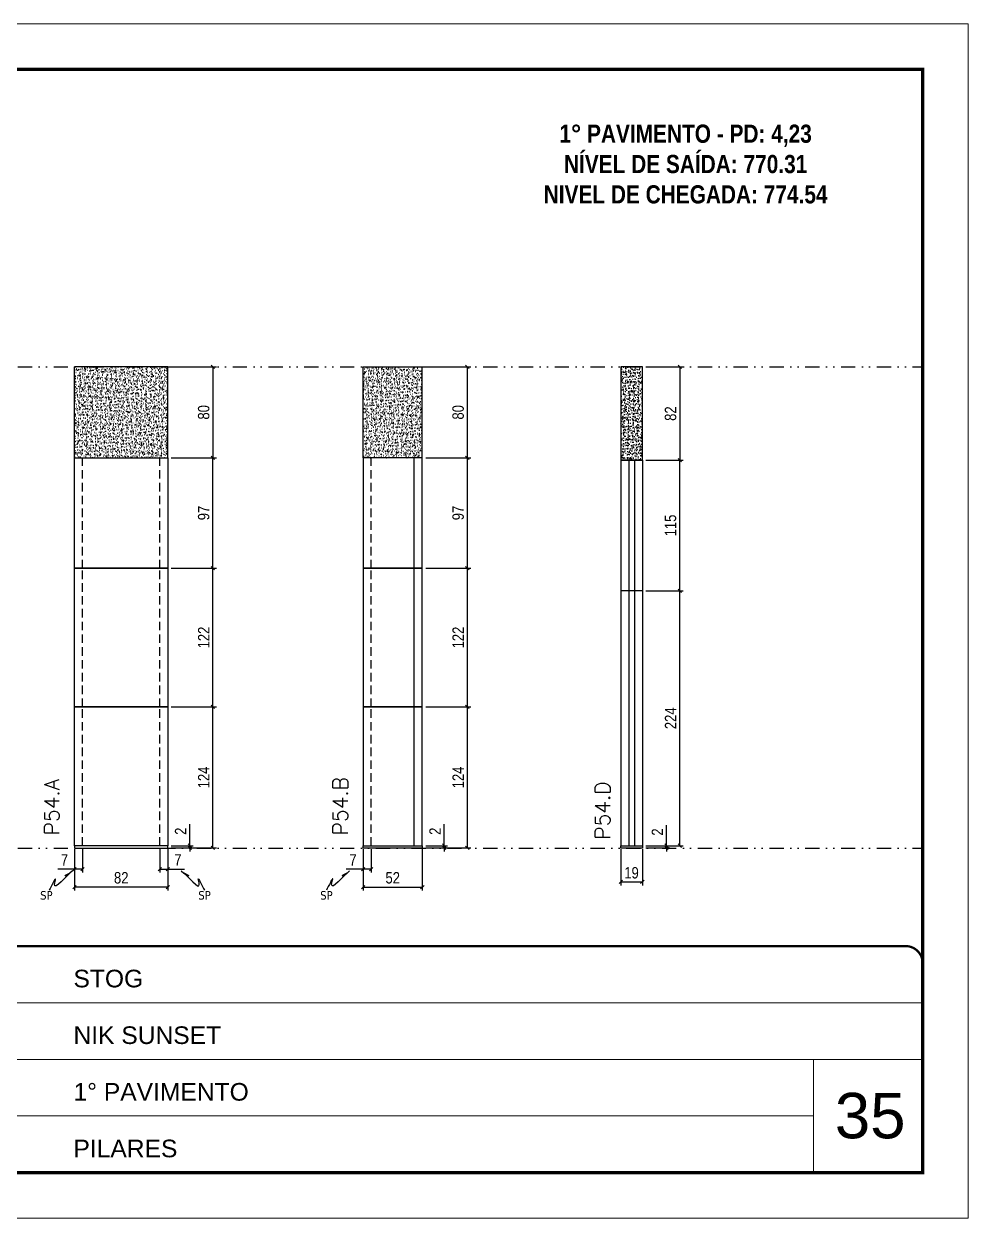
# Model space of a CAD drawing. Header units: millimetres. Extents: x 787 to 8287, y -592 to 17063.
# Drawn here: x 5251 to 6080, y 1706 to 2756 of the extents above; entities that cross this region are included whole.
import ezdxf

# ---------------------------------------------------------------- set-up
doc = ezdxf.new("R2010")
doc.units = ezdxf.units.MM
for name, pattern in [('CONTINUO', [0]), ('DASHED', [0.75, 0.5, -0.25]), ('DIVIDE2', [0.625, 0.25, -0.125, 0, -0.125, 0, -0.125]), ('HIDDEN', [0.375, 0.25, -0.125])]:
    doc.linetypes.add(name, pattern=pattern)
for name, color, linetype, lineweight in [('CARIMBO', 255, 'Continuous', 9), ('Folhas', 255, 'Continuous', 9), ('SARRAFO DE PRESSAO', 251, 'DASHED', 9), ('Texto Seção', 7, 'Continuous', 15)]:
    doc.layers.add(name, color=color, linetype=linetype, lineweight=lineweight)
for name, color, linetype in [('COTA', 241, 'Continuous'), ('NOMENCLATURA', 7, 'Continuous'), ('Nível', 160, 'Continuous'), ('Painéis', 200, 'Continuous'), ('SARR_2.2x7', 40, 'Continuous'), ('Sarrafo de Pressão', 42, 'HIDDEN'), ('texto', 7, 'Continuous')]:
    doc.layers.add(name, color=color, linetype=linetype)
doc.styles.add('ARIAL', font='arial.ttf')
doc.styles.add('COTA TECNICA', font='techl___.ttf', dxfattribs={"height": 10})
doc.styles.add('COTA TECNICA-50', font='techl___.ttf', dxfattribs={"height": 10})
doc.styles.add('REGUA-120', font='ROMANS.shx', dxfattribs={"height": 15})
doc.styles.add('ROMANC', font='techb___.ttf', dxfattribs={"height": 2.5})
doc.styles.get("Standard").update_dxf_attribs({"font": 'arial.ttf'})
doc.dimstyles.new('COTA PAINEL-50', dxfattribs={"dimtxt": 10, "dimasz": 3, "dimexe": 3, "dimexo": 3, "dimgap": 3, "dimtad": 1, "dimdec": 1, "dimzin": 12, "dimdsep": 46, "dimtxsty": 'COTA TECNICA-50', "dimblk1": 'OBLIQUE', "dimblk2": 'OBLIQUE', "dimsah": 1, "dimcen": 0.9, "dimclrd": 4, "dimclre": 4, "dimclrt": 240, "dimadec": 1, "dimazin": 3, "dimtfac": 1, "dimtdec": 1, "dimtmove": 0, "dimatfit": 3, "dimfxl": 0, "dimtolj": 1, "dimtzin": 12, "dimarcsym": 0})
doc.dimstyles.new('PAINEL', dxfattribs={"dimtxt": 10, "dimasz": 3, "dimexe": 3, "dimexo": 3, "dimgap": 3, "dimtad": 1, "dimdec": 1, "dimzin": 12, "dimdsep": 46, "dimtxsty": 'COTA TECNICA', "dimblk1": 'OBLIQUE', "dimblk2": 'OBLIQUE', "dimsah": 1, "dimcen": 0.9, "dimclrd": 4, "dimclre": 4, "dimclrt": 240, "dimadec": 1, "dimazin": 3, "dimtfac": 1, "dimtdec": 1, "dimtmove": 0, "dimatfit": 3, "dimfxl": 0, "dimtolj": 1, "dimtzin": 12, "dimarcsym": 0})
doc.dimstyles.get("Standard").update_dxf_attribs({"dimtxt": 0.18, "dimasz": 0.18, "dimexe": 0.18, "dimexo": 0.0625, "dimgap": 0.09, "dimtad": 0, "dimtih": 1, "dimtoh": 1, "dimdec": 4, "dimzin": 0, "dimdsep": 46, "dimtxsty": 'Standard', "dimcen": 0.09, "dimadec": 0, "dimazin": 0, "dimtfac": 1, "dimtdec": 4, "dimtofl": 0, "dimtmove": 0, "dimatfit": 3, "dimfxl": 0, "dimtolj": 1, "dimtzin": 0, "dimarcsym": 0})

# ---------------------------------------------------------------- blocks, each defined once
blk = doc.blocks.new('9999999999')
at = {"color": 30, "linetype": 'CONTINUO'}
for p, q in [((98564.6, 34379.6), (99584, 34379.6)), ((98564.6, 34329.8), (99488, 34329.8)), ((99584, 34329.8), (99488, 34329.8)), ((99488, 34329.8), (99488, 34230.2)), ((98564.6, 34280), (99488, 34280))]:
    blk.add_line(p, q, dxfattribs=at)
at = {"color": 30, "linetype": 'CONTINUO', "const_width": 2}
blk.add_lwpolyline([(99584, 34230.2), (99584, 34414.4, 0.414214), (99569, 34429.4), (98229, 34429.4, 0.414214), (98214, 34414.4), (98214, 34245.2, 0.414214), (98229, 34230.2), (99584, 34230.2)], format="xyb", dxfattribs=at)
at = {"layer": 'Folhas'}
blk.add_lwpolyline([(98139, 34190.2), (99624, 34190.2), (99624, 35240.2), (98139, 35240.2)], close=True, dxfattribs=at)
at = {"layer": 'Folhas', "color": 30, "const_width": 3}
blk.add_lwpolyline([(98214, 34230.2), (99584, 34230.2), (99584, 35200.2), (98214, 35200.2)], close=True, dxfattribs=at)
at = {"color": 7, "linetype": 'Continuous', "ltscale": 5, "style": 'ARIAL'}
for s, height, p in [('STOG', 15.48, (98837.7, 34393.1)), ('NIK SUNSET', 15.48, (98837.7, 34343.3)), ('1° PAVIMENTO', 15.483, (98837.7, 34293.5)), ('PILARES', 15.48, (98837.7, 34243.7))]:
    blk.add_text(s, height=height, dxfattribs=at).set_placement(p)
blk = doc.blocks.new('_Oblique')
at = {"color": 0, "linetype": 'ByBlock', "lineweight": -2}
blk.add_line((-0.5, -0.5), (0.5, 0.5), dxfattribs=at)
blk = doc.blocks.new('*D792')
at = {"layer": 'COTA', "color": 4, "lineweight": -2}
for p, q in [((5295.2, 2030), (5295.2, 1993.6)), ((5377.2, 2030), (5377.2, 1993.6)), ((5377.2, 1996.6), (5295.2, 1996.6))]:
    blk.add_line(p, q, dxfattribs=at)
at = {"layer": 'Defpoints', "color": 0}
for p in [(5295.2, 2033), (5377.2, 2033), (5295.2, 1996.6)]:
    blk.add_point(p, dxfattribs=at)
at = {"layer": 'COTA', "color": 4, "lineweight": -2, "xscale": 3, "yscale": 3, "zscale": 3, "rotation": 180}
blk.add_blockref('_Oblique', (5295.2, 1996.6), dxfattribs=at)
at = {"layer": 'COTA', "color": 4, "lineweight": -2, "xscale": 3, "yscale": 3, "zscale": 3}
blk.add_blockref('_Oblique', (5377.2, 1996.6), dxfattribs=at)
at = {"layer": 'COTA', "color": 240, "insert": (5336.2, 2004.7), "char_height": 10, "attachment_point": 5, "style": 'COTA TECNICA'}
blk.add_mtext('\\A1;82', dxfattribs=at)
blk = doc.blocks.new('*D793')
at = {"layer": 'COTA', "color": 4, "lineweight": -2}
for p, q in [((5370.2, 2030), (5370.2, 2009.4)), ((5377.2, 2028), (5377.2, 2009.4)), ((5370.2, 2012.4), (5377.2, 2012.4)), ((5377.2, 2012.4), (5391.9, 2012.4))]:
    blk.add_line(p, q, dxfattribs=at)
at = {"layer": 'Defpoints', "color": 0}
for p in [(5370.2, 2033), (5377.2, 2031), (5377.2, 2012.4)]:
    blk.add_point(p, dxfattribs=at)
at = {"layer": 'COTA', "color": 4, "lineweight": -2, "xscale": 3, "yscale": 3, "zscale": 3, "rotation": 180}
blk.add_blockref('_Oblique', (5370.2, 2012.4), dxfattribs=at)
at = {"layer": 'COTA', "color": 4, "lineweight": -2, "xscale": 3, "yscale": 3, "zscale": 3}
blk.add_blockref('_Oblique', (5377.2, 2012.4), dxfattribs=at)
at = {"layer": 'COTA', "color": 240, "insert": (5386, 2020.5), "char_height": 10, "attachment_point": 5, "style": 'COTA TECNICA-50'}
blk.add_mtext('\\A1;7', dxfattribs=at)
blk = doc.blocks.new('*D794')
at = {"layer": 'COTA', "color": 4, "lineweight": -2}
for p, q in [((5295.2, 2028), (5295.2, 2009.4)), ((5302.2, 2030), (5302.2, 2009.4)), ((5295.2, 2012.4), (5280.4, 2012.4)), ((5302.2, 2012.4), (5295.2, 2012.4))]:
    blk.add_line(p, q, dxfattribs=at)
at = {"layer": 'Defpoints', "color": 0}
for p in [(5295.2, 2031), (5302.2, 2033), (5295.2, 2012.4)]:
    blk.add_point(p, dxfattribs=at)
at = {"layer": 'COTA', "color": 4, "lineweight": -2, "xscale": 3, "yscale": 3, "zscale": 3, "rotation": 180}
blk.add_blockref('_Oblique', (5295.2, 2012.4), dxfattribs=at)
at = {"layer": 'COTA', "color": 4, "lineweight": -2, "xscale": 3, "yscale": 3, "zscale": 3}
blk.add_blockref('_Oblique', (5302.2, 2012.4), dxfattribs=at)
at = {"layer": 'COTA', "color": 240, "insert": (5286.3, 2020.5), "char_height": 10, "attachment_point": 5, "style": 'COTA TECNICA-50'}
blk.add_mtext('\\A1;7', dxfattribs=at)
blk = doc.blocks.new('*D795')
at = {"layer": 'COTA', "color": 4, "linetype": 'ByBlock', "lineweight": -2}
for p, q in [((5380.2, 2155), (5419.8, 2155)), ((5416.8, 2031), (5416.8, 2155)), ((5380.2, 2031), (5419.8, 2031))]:
    blk.add_line(p, q, dxfattribs=at)
at = {"layer": 'Defpoints', "color": 0, "linetype": 'ByBlock'}
for p in [(5377.2, 2155), (5416.8, 2155), (5377.2, 2031)]:
    blk.add_point(p, dxfattribs=at)
at = {"layer": 'COTA', "color": 4, "linetype": 'ByBlock', "lineweight": -2, "xscale": 3, "yscale": 3, "zscale": 3}
for p, rotation in [((5416.8, 2155), 90), ((5416.8, 2031), 270)]:
    blk.add_blockref('_Oblique', p, dxfattribs=dict(at, rotation=rotation))
at = {"layer": 'COTA', "color": 240, "linetype": 'ByBlock', "insert": (5408.7, 2093), "char_height": 10, "attachment_point": 5, "rotation": 90, "style": 'COTA TECNICA'}
blk.add_mtext('\\A1;124', dxfattribs=at)
blk = doc.blocks.new('*D796')
at = {"layer": 'COTA', "color": 4, "lineweight": -2}
for p, q in [((5396.4, 2033), (5396.4, 2051.8)), ((5380.2, 2033), (5399.4, 2033)), ((5380.2, 2031), (5399.4, 2031)), ((5396.4, 2031), (5396.4, 2033)), ((5396.4, 2031), (5396.4, 2028))]:
    blk.add_line(p, q, dxfattribs=at)
at = {"layer": 'Defpoints', "color": 0}
for p in [(5377.2, 2033), (5377.2, 2031), (5396.4, 2031)]:
    blk.add_point(p, dxfattribs=at)
at = {"layer": 'COTA', "color": 4, "lineweight": -2, "xscale": 3, "yscale": 3, "zscale": 3}
for p, rotation in [((5396.4, 2033), 270), ((5396.4, 2031), 90)]:
    blk.add_blockref('_Oblique', p, dxfattribs=dict(at, rotation=rotation))
at = {"layer": 'COTA', "color": 240, "insert": (5388.4, 2045.7), "char_height": 10, "attachment_point": 5, "rotation": 90, "style": 'COTA TECNICA-50'}
blk.add_mtext('\\A1;2', dxfattribs=at)
blk = doc.blocks.new('*D797')
at = {"layer": 'COTA', "color": 4, "linetype": 'ByBlock', "lineweight": -2}
for p, q in [((5380.2, 2155), (5419.8, 2155)), ((5416.8, 2031), (5416.8, 2155)), ((5380.2, 2031), (5419.8, 2031))]:
    blk.add_line(p, q, dxfattribs=at)
at = {"layer": 'Defpoints', "color": 0, "linetype": 'ByBlock'}
for p in [(5377.2, 2155), (5416.8, 2155), (5377.2, 2031)]:
    blk.add_point(p, dxfattribs=at)
at = {"layer": 'COTA', "color": 4, "linetype": 'ByBlock', "lineweight": -2, "xscale": 3, "yscale": 3, "zscale": 3}
for p, rotation in [((5416.8, 2155), 90), ((5416.8, 2031), 270)]:
    blk.add_blockref('_Oblique', p, dxfattribs=dict(at, rotation=rotation))
at = {"layer": 'COTA', "color": 240, "linetype": 'ByBlock', "insert": (5408.7, 2093), "char_height": 10, "attachment_point": 5, "rotation": 90, "style": 'COTA TECNICA'}
blk.add_mtext('\\A1;124', dxfattribs=at)
blk = doc.blocks.new('*D798')
at = {"layer": 'COTA', "color": 4, "lineweight": -2}
for p, q in [((5380.2, 2374), (5419.8, 2374)), ((5416.8, 2277), (5416.8, 2374)), ((5380.2, 2277), (5419.8, 2277))]:
    blk.add_line(p, q, dxfattribs=at)
at = {"layer": 'Defpoints', "color": 0}
for p in [(5377.2, 2374), (5416.8, 2374), (5377.2, 2277)]:
    blk.add_point(p, dxfattribs=at)
at = {"layer": 'COTA', "color": 4, "lineweight": -2, "xscale": 3, "yscale": 3, "zscale": 3}
for p, rotation in [((5416.8, 2374), 90), ((5416.8, 2277), 270)]:
    blk.add_blockref('_Oblique', p, dxfattribs=dict(at, rotation=rotation))
at = {"layer": 'COTA', "color": 240, "insert": (5408.7, 2325.5), "char_height": 10, "attachment_point": 5, "rotation": 90, "style": 'COTA TECNICA-50'}
blk.add_mtext('\\A1;97', dxfattribs=at)
blk = doc.blocks.new('*D799')
at = {"layer": 'COTA', "color": 4, "lineweight": -2}
for p, q in [((5380.2, 2454), (5419.8, 2454)), ((5416.8, 2454), (5416.8, 2374)), ((5380.2, 2374), (5419.8, 2374))]:
    blk.add_line(p, q, dxfattribs=at)
at = {"layer": 'Defpoints', "color": 0}
for p in [(5377.2, 2454), (5377.2, 2374), (5416.8, 2374)]:
    blk.add_point(p, dxfattribs=at)
at = {"layer": 'COTA', "color": 4, "lineweight": -2, "xscale": 3, "yscale": 3, "zscale": 3}
for p, rotation in [((5416.8, 2454), 90), ((5416.8, 2374), 270)]:
    blk.add_blockref('_Oblique', p, dxfattribs=dict(at, rotation=rotation))
at = {"layer": 'COTA', "color": 240, "insert": (5408.7, 2414), "char_height": 10, "attachment_point": 5, "rotation": 90, "style": 'COTA TECNICA-50'}
blk.add_mtext('\\A1;80', dxfattribs=at)
blk = doc.blocks.new('*D800')
at = {"layer": 'COTA', "color": 4, "lineweight": -2}
for p, q in [((5548.8, 2030), (5548.8, 1993.6)), ((5600.8, 2030), (5600.8, 1993.6)), ((5548.8, 1996.6), (5600.8, 1996.6))]:
    blk.add_line(p, q, dxfattribs=at)
at = {"layer": 'Defpoints', "color": 0}
for p in [(5548.8, 2033), (5600.8, 2033), (5600.8, 1996.6)]:
    blk.add_point(p, dxfattribs=at)
at = {"layer": 'COTA', "color": 4, "lineweight": -2, "xscale": 3, "yscale": 3, "zscale": 3, "rotation": 180}
blk.add_blockref('_Oblique', (5548.8, 1996.6), dxfattribs=at)
at = {"layer": 'COTA', "color": 4, "lineweight": -2, "xscale": 3, "yscale": 3, "zscale": 3}
blk.add_blockref('_Oblique', (5600.8, 1996.6), dxfattribs=at)
at = {"layer": 'COTA', "color": 240, "insert": (5574.8, 2004.7), "char_height": 10, "attachment_point": 5, "style": 'COTA TECNICA'}
blk.add_mtext('\\A1;52', dxfattribs=at)
blk = doc.blocks.new('*D801')
at = {"layer": 'COTA', "color": 4, "lineweight": -2}
for p, q in [((5548.8, 2028), (5548.8, 2009.4)), ((5555.8, 2030), (5555.8, 2009.4)), ((5548.8, 2012.4), (5534, 2012.4)), ((5555.8, 2012.4), (5548.8, 2012.4))]:
    blk.add_line(p, q, dxfattribs=at)
at = {"layer": 'Defpoints', "color": 0}
for p in [(5548.8, 2031), (5555.8, 2033), (5548.8, 2012.4)]:
    blk.add_point(p, dxfattribs=at)
at = {"layer": 'COTA', "color": 4, "lineweight": -2, "xscale": 3, "yscale": 3, "zscale": 3, "rotation": 180}
blk.add_blockref('_Oblique', (5548.8, 2012.4), dxfattribs=at)
at = {"layer": 'COTA', "color": 4, "lineweight": -2, "xscale": 3, "yscale": 3, "zscale": 3}
blk.add_blockref('_Oblique', (5555.8, 2012.4), dxfattribs=at)
at = {"layer": 'COTA', "color": 240, "insert": (5539.9, 2020.5), "char_height": 10, "attachment_point": 5, "style": 'COTA TECNICA-50'}
blk.add_mtext('\\A1;7', dxfattribs=at)
blk = doc.blocks.new('*D803')
at = {"layer": 'COTA', "color": 4, "linetype": 'ByBlock', "lineweight": -2}
for p, q in [((5603.8, 2155), (5643.4, 2155)), ((5640.4, 2031), (5640.4, 2155)), ((5603.8, 2031), (5643.4, 2031))]:
    blk.add_line(p, q, dxfattribs=at)
at = {"layer": 'Defpoints', "color": 0, "linetype": 'ByBlock'}
for p in [(5600.8, 2155), (5640.4, 2155), (5600.8, 2031)]:
    blk.add_point(p, dxfattribs=at)
at = {"layer": 'COTA', "color": 4, "linetype": 'ByBlock', "lineweight": -2, "xscale": 3, "yscale": 3, "zscale": 3}
for p, rotation in [((5640.4, 2155), 90), ((5640.4, 2031), 270)]:
    blk.add_blockref('_Oblique', p, dxfattribs=dict(at, rotation=rotation))
at = {"layer": 'COTA', "color": 240, "linetype": 'ByBlock', "insert": (5632.3, 2093), "char_height": 10, "attachment_point": 5, "rotation": 90, "style": 'COTA TECNICA'}
blk.add_mtext('\\A1;124', dxfattribs=at)
blk = doc.blocks.new('*D804')
at = {"layer": 'COTA', "color": 4, "lineweight": -2}
for p, q in [((5620, 2033), (5620, 2051.8)), ((5603.8, 2033), (5623, 2033)), ((5603.8, 2031), (5623, 2031)), ((5620, 2031), (5620, 2033)), ((5620, 2031), (5620, 2028))]:
    blk.add_line(p, q, dxfattribs=at)
at = {"layer": 'Defpoints', "color": 0}
for p in [(5600.8, 2033), (5600.8, 2031), (5620, 2031)]:
    blk.add_point(p, dxfattribs=at)
at = {"layer": 'COTA', "color": 4, "lineweight": -2, "xscale": 3, "yscale": 3, "zscale": 3}
for p, rotation in [((5620, 2033), 270), ((5620, 2031), 90)]:
    blk.add_blockref('_Oblique', p, dxfattribs=dict(at, rotation=rotation))
at = {"layer": 'COTA', "color": 240, "insert": (5612, 2045.7), "char_height": 10, "attachment_point": 5, "rotation": 90, "style": 'COTA TECNICA-50'}
blk.add_mtext('\\A1;2', dxfattribs=at)
blk = doc.blocks.new('*D805')
at = {"layer": 'COTA', "color": 4, "linetype": 'ByBlock', "lineweight": -2}
for p, q in [((5603.8, 2155), (5643.4, 2155)), ((5640.4, 2031), (5640.4, 2155)), ((5603.8, 2031), (5643.4, 2031))]:
    blk.add_line(p, q, dxfattribs=at)
at = {"layer": 'Defpoints', "color": 0, "linetype": 'ByBlock'}
for p in [(5600.8, 2155), (5640.4, 2155), (5600.8, 2031)]:
    blk.add_point(p, dxfattribs=at)
at = {"layer": 'COTA', "color": 4, "linetype": 'ByBlock', "lineweight": -2, "xscale": 3, "yscale": 3, "zscale": 3}
for p, rotation in [((5640.4, 2155), 90), ((5640.4, 2031), 270)]:
    blk.add_blockref('_Oblique', p, dxfattribs=dict(at, rotation=rotation))
at = {"layer": 'COTA', "color": 240, "linetype": 'ByBlock', "insert": (5632.3, 2093), "char_height": 10, "attachment_point": 5, "rotation": 90, "style": 'COTA TECNICA'}
blk.add_mtext('\\A1;124', dxfattribs=at)
blk = doc.blocks.new('*D806')
at = {"layer": 'COTA', "color": 4, "lineweight": -2}
for p, q in [((5603.8, 2374), (5643.4, 2374)), ((5640.4, 2277), (5640.4, 2374)), ((5603.8, 2277), (5643.4, 2277))]:
    blk.add_line(p, q, dxfattribs=at)
at = {"layer": 'Defpoints', "color": 0}
for p in [(5600.8, 2374), (5640.4, 2374), (5600.8, 2277)]:
    blk.add_point(p, dxfattribs=at)
at = {"layer": 'COTA', "color": 4, "lineweight": -2, "xscale": 3, "yscale": 3, "zscale": 3}
for p, rotation in [((5640.4, 2374), 90), ((5640.4, 2277), 270)]:
    blk.add_blockref('_Oblique', p, dxfattribs=dict(at, rotation=rotation))
at = {"layer": 'COTA', "color": 240, "insert": (5632.3, 2325.5), "char_height": 10, "attachment_point": 5, "rotation": 90, "style": 'COTA TECNICA-50'}
blk.add_mtext('\\A1;97', dxfattribs=at)
blk = doc.blocks.new('*D807')
at = {"layer": 'COTA', "color": 4, "lineweight": -2}
for p, q in [((5603.8, 2454), (5643.4, 2454)), ((5640.4, 2374), (5640.4, 2454)), ((5603.8, 2374), (5643.4, 2374))]:
    blk.add_line(p, q, dxfattribs=at)
at = {"layer": 'Defpoints', "color": 0}
for p in [(5600.8, 2454), (5640.4, 2454), (5600.8, 2374)]:
    blk.add_point(p, dxfattribs=at)
at = {"layer": 'COTA', "color": 4, "lineweight": -2, "xscale": 3, "yscale": 3, "zscale": 3}
for p, rotation in [((5640.4, 2454), 90), ((5640.4, 2374), 270)]:
    blk.add_blockref('_Oblique', p, dxfattribs=dict(at, rotation=rotation))
at = {"layer": 'COTA', "color": 240, "insert": (5632.3, 2414), "char_height": 10, "attachment_point": 5, "rotation": 90, "style": 'COTA TECNICA-50'}
blk.add_mtext('\\A1;80', dxfattribs=at)
blk = doc.blocks.new('*D808')
at = {"layer": 'COTA', "color": 4, "lineweight": -2}
for p, q in [((5775.2, 2030), (5775.2, 1998.1)), ((5794.2, 2030), (5794.2, 1998.1)), ((5775.2, 2001.1), (5794.2, 2001.1))]:
    blk.add_line(p, q, dxfattribs=at)
at = {"layer": 'Defpoints', "color": 0}
for p in [(5775.2, 2033), (5794.2, 2033), (5794.2, 2001.1)]:
    blk.add_point(p, dxfattribs=at)
at = {"layer": 'COTA', "color": 4, "lineweight": -2, "xscale": 3, "yscale": 3, "zscale": 3, "rotation": 180}
blk.add_blockref('_Oblique', (5775.2, 2001.1), dxfattribs=at)
at = {"layer": 'COTA', "color": 4, "lineweight": -2, "xscale": 3, "yscale": 3, "zscale": 3}
blk.add_blockref('_Oblique', (5794.2, 2001.1), dxfattribs=at)
at = {"layer": 'COTA', "color": 240, "insert": (5784.7, 2009.1), "char_height": 10, "attachment_point": 5, "style": 'COTA TECNICA'}
blk.add_mtext('\\A1;19', dxfattribs=at)
blk = doc.blocks.new('*D809')
at = {"layer": 'COTA', "color": 4, "lineweight": -2}
for p, q in [((5815.4, 2033), (5815.4, 2051.1)), ((5797.2, 2033), (5818.4, 2033)), ((5797.2, 2031), (5818.4, 2031)), ((5815.4, 2031), (5815.4, 2033)), ((5815.4, 2031), (5815.4, 2028))]:
    blk.add_line(p, q, dxfattribs=at)
at = {"layer": 'Defpoints', "color": 0}
for p in [(5794.2, 2033), (5794.2, 2031), (5815.4, 2033)]:
    blk.add_point(p, dxfattribs=at)
at = {"layer": 'COTA', "color": 4, "lineweight": -2, "xscale": 3, "yscale": 3, "zscale": 3}
for p, rotation in [((5815.4, 2033), 270), ((5815.4, 2031), 90)]:
    blk.add_blockref('_Oblique', p, dxfattribs=dict(at, rotation=rotation))
at = {"layer": 'COTA', "color": 240, "insert": (5807.4, 2045), "char_height": 10, "attachment_point": 5, "rotation": 90, "style": 'COTA TECNICA-50'}
blk.add_mtext('\\A1;2', dxfattribs=at)
blk = doc.blocks.new('*D1372')
at = {"layer": 'COTA', "color": 4, "linetype": 'ByBlock', "lineweight": -2}
for p, q in [((5797.2, 2454), (5830.1, 2454)), ((5827.1, 2454), (5827.1, 2371.9)), ((5797.2, 2371.9), (5830.1, 2371.9))]:
    blk.add_line(p, q, dxfattribs=at)
at = {"layer": 'Defpoints', "color": 0, "linetype": 'ByBlock'}
for p in [(5794.2, 2454), (5794.2, 2371.9), (5827.1, 2371.9)]:
    blk.add_point(p, dxfattribs=at)
at = {"layer": 'COTA', "color": 4, "linetype": 'ByBlock', "lineweight": -2, "xscale": 3, "yscale": 3, "zscale": 3}
for p, rotation in [((5827.1, 2454), 90), ((5827.1, 2371.9), 270)]:
    blk.add_blockref('_Oblique', p, dxfattribs=dict(at, rotation=rotation))
at = {"layer": 'COTA', "color": 240, "linetype": 'ByBlock', "insert": (5819, 2412.9), "char_height": 10, "attachment_point": 5, "rotation": 90, "style": 'COTA TECNICA'}
blk.add_mtext('\\A1;82', dxfattribs=at)
blk = doc.blocks.new('*D1373')
at = {"layer": 'COTA', "color": 4, "lineweight": -2}
for p, q in [((5797.2, 2372), (5830.1, 2372)), ((5827.1, 2257), (5827.1, 2372)), ((5797.2, 2257), (5830.1, 2257))]:
    blk.add_line(p, q, dxfattribs=at)
at = {"layer": 'Defpoints', "color": 0}
for p in [(5794.2, 2372), (5827.1, 2372), (5794.2, 2257)]:
    blk.add_point(p, dxfattribs=at)
at = {"layer": 'COTA', "color": 4, "lineweight": -2, "xscale": 3, "yscale": 3, "zscale": 3}
for p, rotation in [((5827.1, 2372), 90), ((5827.1, 2257), 270)]:
    blk.add_blockref('_Oblique', p, dxfattribs=dict(at, rotation=rotation))
at = {"layer": 'COTA', "color": 240, "insert": (5819, 2314.5), "char_height": 10, "attachment_point": 5, "rotation": 90, "style": 'COTA TECNICA-50'}
blk.add_mtext('\\A1;115', dxfattribs=at)
blk = doc.blocks.new('*D810')
at = {"layer": 'COTA', "color": 4, "lineweight": -2}
for p, q in [((5380.2, 2277), (5419.8, 2277)), ((5416.8, 2155), (5416.8, 2277)), ((5380.2, 2155), (5419.8, 2155))]:
    blk.add_line(p, q, dxfattribs=at)
at = {"layer": 'Defpoints', "color": 0}
for p in [(5377.2, 2277), (5416.8, 2277), (5377.2, 2155)]:
    blk.add_point(p, dxfattribs=at)
at = {"layer": 'COTA', "color": 4, "lineweight": -2, "xscale": 3, "yscale": 3, "zscale": 3}
for p, rotation in [((5416.8, 2277), 90), ((5416.8, 2155), 270)]:
    blk.add_blockref('_Oblique', p, dxfattribs=dict(at, rotation=rotation))
at = {"layer": 'COTA', "color": 240, "insert": (5408.7, 2216), "char_height": 10, "attachment_point": 5, "rotation": 90, "style": 'COTA TECNICA-50'}
blk.add_mtext('\\A1;122', dxfattribs=at)
blk = doc.blocks.new('*D811')
at = {"layer": 'COTA', "color": 4, "lineweight": -2}
for p, q in [((5603.8, 2277), (5643.4, 2277)), ((5640.4, 2155), (5640.4, 2277)), ((5603.8, 2155), (5643.4, 2155))]:
    blk.add_line(p, q, dxfattribs=at)
at = {"layer": 'Defpoints', "color": 0}
for p in [(5600.8, 2277), (5640.4, 2277), (5600.8, 2155)]:
    blk.add_point(p, dxfattribs=at)
at = {"layer": 'COTA', "color": 4, "lineweight": -2, "xscale": 3, "yscale": 3, "zscale": 3}
for p, rotation in [((5640.4, 2277), 90), ((5640.4, 2155), 270)]:
    blk.add_blockref('_Oblique', p, dxfattribs=dict(at, rotation=rotation))
at = {"layer": 'COTA', "color": 240, "insert": (5632.3, 2216), "char_height": 10, "attachment_point": 5, "rotation": 90, "style": 'COTA TECNICA-50'}
blk.add_mtext('\\A1;122', dxfattribs=at)
blk = doc.blocks.new('*D1374')
at = {"layer": 'COTA', "color": 4, "lineweight": -2}
for p, q in [((5797.2, 2257), (5830.1, 2257)), ((5827.1, 2033), (5827.1, 2257)), ((5797.2, 2033), (5830.1, 2033))]:
    blk.add_line(p, q, dxfattribs=at)
at = {"layer": 'Defpoints', "color": 0}
for p in [(5794.2, 2257), (5827.1, 2257), (5794.2, 2033)]:
    blk.add_point(p, dxfattribs=at)
at = {"layer": 'COTA', "color": 4, "lineweight": -2, "xscale": 3, "yscale": 3, "zscale": 3}
for p, rotation in [((5827.1, 2257), 90), ((5827.1, 2033), 270)]:
    blk.add_blockref('_Oblique', p, dxfattribs=dict(at, rotation=rotation))
at = {"layer": 'COTA', "color": 240, "insert": (5819, 2145), "char_height": 10, "attachment_point": 5, "rotation": 90, "style": 'COTA TECNICA'}
blk.add_mtext('\\A1;224', dxfattribs=at)

msp = doc.modelspace()

# ---------------------------------------------------------------- hatches: boundary and pattern name
at = {"layer": 'COTA', "linetype": 'ByBlock'}
h = msp.add_hatch(dxfattribs=at)
h.set_pattern_fill('AR-CONC', color=256, scale=0.03)
h.set_pattern_definition([(50, (-3159.9234, -1658.04), (5.46554, -0.4781726), [0.5715, -6.2865]), (355, (-3159.9234, -1658.04), (-1.0573026, 5.7317054), [0.4572, -5.0292175]), (100.451445, (-3159.468, -1658.0797), (4.4082374, 5.2535326), [0.4857003, -5.3427073]), (46.1842, (-3159.9234, -1656.516), (8.132371, -1.26127), [0.85725, -9.42975]), (96.63556, (-3159.246, -1656.621), (7.122124, 7.422784), [0.728551, -8.014068]), (351.18415, (-3159.923, -1656.516), (7.122124, 7.422784), [0.685799, -7.543792]), (21, (-3159.1614, -1656.897), (4.5484317, -3.067956), [0.5715, -6.2865]), (326, (-3159.1614, -1656.897), (1.854061, 5.525639), [0.4572, -5.0292]), (71.451445, (-3158.7824, -1657.1525), (6.4024926, 2.457683), [0.4857003, -5.342698]), (37.5, (-3159.9234, -1658.0399), (0.0926581, 2.53665117), [0, -4.96824, 0, -5.1054, 0, -5.04825]), (7.5, (-3159.9234, -1658.04), (2.0045899, 3.00541724), [0, -2.91084, 0, -4.85394, 0, -1.92405]), (327.5, (-3161.6226, -1658.0399), (4.06771786, -0.1718623), [0, -1.905, 0, -5.9436, 0, -7.8867]), (317.5, (-3162.3846, -1658.04), (4.4438754, 0.7627947), [0, -2.4765, 0, -3.94716, 0, -5.6007])])
h.paths.add_polyline_path([(5377.16, 2373.95), (5377.16, 2453.95), (5295.16, 2453.95), (5295.16, 2373.95)])
h = msp.add_hatch(dxfattribs=at)
h.set_pattern_fill('AR-CONC', color=256, scale=0.03)
h.set_pattern_definition([(50, (-3263.9984, -1658.04), (5.46554, -0.4781726), [0.5715, -6.2865]), (355, (-3263.9984, -1658.04), (-1.0573026, 5.7317054), [0.4572, -5.0292175]), (100.451445, (-3263.543, -1658.0797), (4.4082374, 5.2535326), [0.4857003, -5.3427073]), (46.1842, (-3263.9984, -1656.516), (8.132371, -1.26127), [0.85725, -9.42975]), (96.63556, (-3263.321, -1656.621), (7.122124, 7.422784), [0.728551, -8.014068]), (351.18415, (-3263.998, -1656.516), (7.122124, 7.422784), [0.685799, -7.543792]), (21, (-3263.2364, -1656.897), (4.5484317, -3.067956), [0.5715, -6.2865]), (326, (-3263.2364, -1656.897), (1.854061, 5.525639), [0.4572, -5.0292]), (71.451445, (-3262.8574, -1657.1525), (6.4024926, 2.457683), [0.4857003, -5.342698]), (37.5, (-3263.9984, -1658.0399), (0.0926581, 2.53665117), [0, -4.96824, 0, -5.1054, 0, -5.04825]), (7.5, (-3263.9984, -1658.04), (2.0045899, 3.00541724), [0, -2.91084, 0, -4.85394, 0, -1.92405]), (327.5, (-3265.6977, -1658.0399), (4.06771786, -0.1718623), [0, -1.905, 0, -5.9436, 0, -7.8867]), (317.5, (-3266.4597, -1658.04), (4.4438754, 0.7627947), [0, -2.4765, 0, -3.94716, 0, -5.6007])])
h.paths.add_polyline_path([(5548.75, 2373.95), (5600.75, 2373.95), (5600.75, 2453.95), (5548.75, 2453.95)])
h = msp.add_hatch(dxfattribs=at)
h.set_pattern_fill('AR-CONC', color=256, scale=0.03)
h.set_pattern_definition([(50, (-3313.9056, -1658.04), (5.46554, -0.4781726), [0.5715, -6.2865]), (355, (-3313.9056, -1658.04), (-1.0573026, 5.7317054), [0.4572, -5.0292175]), (100.451445, (-3313.45, -1658.0797), (4.4082374, 5.2535326), [0.4857003, -5.3427073]), (46.1842, (-3313.9056, -1656.516), (8.132371, -1.26127), [0.85725, -9.42975]), (96.63556, (-3313.228, -1656.621), (7.122124, 7.422784), [0.728551, -8.014068]), (351.18415, (-3313.906, -1656.516), (7.122124, 7.422784), [0.685799, -7.543792]), (21, (-3313.1436, -1656.897), (4.5484317, -3.067956), [0.5715, -6.2865]), (326, (-3313.1436, -1656.897), (1.854061, 5.525639), [0.4572, -5.0292]), (71.451445, (-3312.7646, -1657.1525), (6.4024926, 2.457683), [0.4857003, -5.342698]), (37.5, (-3313.9056, -1658.0399), (0.0926581, 2.53665117), [0, -4.96824, 0, -5.1054, 0, -5.04825]), (7.5, (-3313.9056, -1658.04), (2.0045899, 3.00541724), [0, -2.91084, 0, -4.85394, 0, -1.92405]), (327.5, (-3315.6049, -1658.0399), (4.06771786, -0.1718623), [0, -1.905, 0, -5.9436, 0, -7.8867]), (317.5, (-3316.367, -1658.04), (4.4438754, 0.7627947), [0, -2.4765, 0, -3.94716, 0, -5.6007])])
h.paths.add_polyline_path([(5794.22, 2453.95), (5775.22, 2453.95), (5775.22, 2371.93), (5794.22, 2371.93)])

# ---------------------------------------------------------------- linework, layer by layer
for p, q in [((5377.16, 2453.95), (5295.16, 2453.95)), ((5295.16, 2453.95), (5295.16, 2453.95)), ((5295.16, 2373.95), (5295.16, 2453.95)), ((5377.16, 2373.95), (5377.16, 2453.95)), ((5548.75, 2373.95), (5548.75, 2453.95)), ((5548.75, 2453.95), (5600.75, 2453.95)), ((5600.75, 2373.95), (5600.75, 2453.95))]:
    msp.add_line(p, q, dxfattribs=at)
msp.add_lwpolyline([(5775.22, 2371.93), (5794.22, 2371.93), (5794.22, 2453.95), (5775.22, 2453.95)], close=True, dxfattribs=at)
at = {"layer": 'Nível', "color": 4, "linetype": 'DIVIDE2', "ltscale": 50}
for p, q in [((5119.65, 2453.95), (6040.5, 2453.95)), ((5119.65, 2030.95), (6040.5, 2030.95))]:
    msp.add_line(p, q, dxfattribs=at)
at = {"layer": 'Painéis'}
for p, q in [((5775.22, 2371.95), (5794.22, 2371.95)), ((5775.22, 2371.93), (5775.22, 2032.95)), ((5775.22, 2371.93), (5794.22, 2371.93)), ((5794.22, 2371.93), (5775.22, 2371.93)), ((5794.22, 2371.93), (5794.22, 2032.95)), ((5794.22, 2256.95), (5775.22, 2256.95)), ((5775.22, 2032.95), (5794.22, 2032.95)), ((5775.22, 2032.95), (5794.22, 2032.95)), ((5775.22, 2030.95), (5775.22, 2032.95)), ((5794.22, 2030.95), (5775.22, 2030.95)), ((5794.22, 2032.95), (5794.22, 2030.95))]:
    msp.add_line(p, q, dxfattribs=at)
for points in [[(5295.16, 2373.95), (5377.16, 2373.95), (5377.16, 2276.95), (5295.16, 2276.95)], [(5600.75, 2373.95), (5548.75, 2373.95), (5548.75, 2276.95), (5600.75, 2276.95)], [(5295.16, 2276.95), (5377.16, 2276.95), (5377.16, 2154.95), (5295.16, 2154.95)], [(5600.75, 2276.95), (5548.75, 2276.95), (5548.75, 2154.95), (5600.75, 2154.95)], [(5295.16, 2154.95), (5377.16, 2154.95), (5377.16, 2032.95), (5295.16, 2032.95)], [(5600.75, 2154.95), (5548.75, 2154.95), (5548.75, 2032.95), (5600.75, 2032.95)], [(5295.16, 2030.95), (5377.16, 2030.95), (5377.16, 2032.95), (5295.16, 2032.95)], [(5600.75, 2030.95), (5548.75, 2030.95), (5548.75, 2032.95), (5600.75, 2032.95)]]:
    msp.add_lwpolyline(points, close=True, dxfattribs=at)
at = {"layer": 'SARR_2.2x7'}
for p, q in [((5593.75, 2276.95), (5593.75, 2373.95)), ((5782.22, 2371.95), (5782.22, 2256.95)), ((5787.22, 2371.95), (5787.22, 2256.95)), ((5593.75, 2154.95), (5593.75, 2276.95)), ((5782.22, 2256.95), (5782.22, 2032.95)), ((5787.22, 2256.95), (5787.22, 2032.95)), ((5593.75, 2032.95), (5593.75, 2154.95))]:
    msp.add_line(p, q, dxfattribs=at)
at = {"layer": 'Sarrafo de Pressão', "ltscale": 30}
for p, q in [((5302.16, 2276.95), (5302.16, 2373.95)), ((5370.16, 2276.95), (5370.16, 2373.95)), ((5555.75, 2276.95), (5555.75, 2373.95)), ((5302.16, 2154.95), (5302.16, 2276.95)), ((5370.16, 2154.95), (5370.16, 2276.95)), ((5555.75, 2154.95), (5555.75, 2276.95)), ((5302.16, 2032.95), (5302.16, 2154.95)), ((5370.16, 2032.95), (5370.16, 2154.95)), ((5555.75, 2032.95), (5555.75, 2154.95))]:
    msp.add_line(p, q, dxfattribs=at)

# ---------------------------------------------------------------- block references
at = {"layer": 'SARRAFO DE PRESSAO', "color": 6, "linetype": 'ByBlock'}
msp.add_blockref('9999999999', (-93543.48, -32484.66), dxfattribs=at)

# ---------------------------------------------------------------- texts
at = {"layer": 'CARIMBO', "style": 'ARIAL'}
msp.add_text('35', height=40, dxfattribs=at).set_placement((5963.36, 1775.69))
at = {"layer": 'NOMENCLATURA', "color": 2, "insert": (5832.24, 2693.68), "char_height": 16, "attachment_point": 2, "style": 'ROMANC'}
msp.add_mtext_dynamic_manual_height_columns('\\P1° PAVIMENTO - PD: 4,23\\PNÍVEL DE SAÍDA: 770.31\\PNIVEL DE CHEGADA: 774.54', width=328.3607, gutter_width=1, heights=[0], dxfattribs=at)
at = {"layer": 'texto', "color": 0, "char_height": 7.5, "attachment_point": 5}
for insert in [(5270.39, 1989.28), (5409.41, 1989.28), (5516.51, 1989.28)]:
    msp.add_mtext('{\\fTahoma|b0|i0|c0|p34;\\C4;SP}', dxfattribs=dict(at, insert=insert))
at = {"layer": 'Texto Seção', "char_height": 13, "width": 285.3299, "attachment_point": 7, "rotation": 90, "style": 'REGUA-120'}
for s, insert in [('P54.A', (5281.69, 2042.2)), ('P54.B', (5535.28, 2042.2)), ('P54.D', (5765.77, 2038.36))]:
    msp.add_mtext(s, dxfattribs=dict(at, insert=insert))

# ---------------------------------------------------------------- dimensions: what is measured, and where the dimension line sits
at = {"layer": 'COTA'}
for base, p1, p2, angle, dimstyle, picture, middle in [((5416.81, 2373.95), (5377.16, 2453.95), (5377.16, 2373.95), 90, 'COTA PAINEL-50', '*D799', (5408.68, 2413.95)), ((5640.4, 2453.95), (5600.75, 2373.95), (5600.75, 2453.95), 90, 'COTA PAINEL-50', '*D807', (5632.27, 2413.95)), ((5416.81, 2373.95), (5377.16, 2276.95), (5377.16, 2373.95), 90, 'COTA PAINEL-50', '*D798', (5408.7, 2325.45)), ((5640.4, 2373.95), (5600.75, 2276.95), (5600.75, 2373.95), 90, 'COTA PAINEL-50', '*D806', (5632.29, 2325.45)), ((5827.07, 2371.95), (5794.22, 2256.95), (5794.22, 2371.95), 90, 'COTA PAINEL-50', '*D1373', (5818.96, 2314.45)), ((5416.81, 2276.95), (5377.16, 2154.95), (5377.16, 2276.95), 90, 'COTA PAINEL-50', '*D810', (5408.75, 2215.95)), ((5640.4, 2276.95), (5600.75, 2154.95), (5600.75, 2276.95), 90, 'COTA PAINEL-50', '*D811', (5632.34, 2215.95)), ((5827.07, 2256.95), (5794.22, 2032.95), (5794.22, 2256.95), 90, 'PAINEL', '*D1374', (5819, 2144.95)), ((5295.16, 2012.44), (5302.16, 2032.95), (5295.16, 2030.95), 180, 'COTA PAINEL-50', '*D794', (5286.3, 2020.52)), ((5548.75, 2012.44), (5555.75, 2032.95), (5548.75, 2030.95), 180, 'COTA PAINEL-50', '*D801', (5539.89, 2020.52))]:
    dim = msp.add_linear_dim(base=base, p1=p1, p2=p2, angle=angle, dimstyle=dimstyle, dxfattribs=at)
    dim.commit()
    dim.dimension.update_dxf_attribs({"geometry": picture, "text_midpoint": middle})
at = {"layer": 'COTA', "linetype": 'ByBlock'}
dim = msp.add_linear_dim(base=(5827.07, 2371.93), p1=(5794.22, 2453.95), p2=(5794.22, 2371.93), angle=90, dimstyle='PAINEL', dxfattribs=at)
dim.commit()
dim.dimension.update_dxf_attribs({"geometry": '*D1372', "text_midpoint": (5818.98, 2412.94)})
for p1, p2, picture, middle in [((5377.16, 2030.95), (5377.16, 2154.95), '*D795', (5408.73, 2092.95)), ((5377.16, 2030.95), (5377.16, 2154.95), '*D797', (5408.73, 2092.95)), ((5600.75, 2030.95), (5600.75, 2154.95), '*D803', (5632.32, 2092.95)), ((5600.75, 2030.95), (5600.75, 2154.95), '*D805', (5632.32, 2092.95))]:
    dim = msp.add_aligned_dim(p1=p1, p2=p2, distance=-39.64, dimstyle='PAINEL', dxfattribs=at)
    dim.commit()
    dim.dimension.update_dxf_attribs({"geometry": picture, "text_midpoint": middle})
at = {"layer": 'COTA'}
for base, p1, p2, picture, middle in [((5396.42, 2030.95), (5377.16, 2032.95), (5377.16, 2030.95), '*D796', (5396.42, 2045.7)), ((5620.01, 2030.95), (5600.75, 2032.95), (5600.75, 2030.95), '*D804', (5620.01, 2045.7)), ((5815.41, 2032.95), (5794.22, 2030.95), (5794.22, 2032.95), '*D809', (5815.41, 2045.01))]:
    dim = msp.add_linear_dim(base=base, p1=p1, p2=p2, angle=90, dimstyle='COTA PAINEL-50', dxfattribs=at)
    dim.commit()
    dim.dimension.update_dxf_attribs({"geometry": picture, "text_midpoint": middle, "dimtype": 160})
dim = msp.add_linear_dim(base=(5295.16, 1996.59), p1=(5377.16, 2032.95), p2=(5295.16, 2032.95), angle=180, dimstyle='PAINEL', override={"dimarcsym": 2}, dxfattribs=at)
dim.commit()
dim.dimension.update_dxf_attribs({"geometry": '*D792', "text_midpoint": (5336.16, 2004.69)})
dim = msp.add_linear_dim(base=(5377.16, 2012.44), p1=(5370.16, 2032.95), p2=(5377.16, 2030.95), dimstyle='COTA PAINEL-50', dxfattribs=at)
dim.commit()
dim.dimension.update_dxf_attribs({"geometry": '*D793', "text_midpoint": (5386.03, 2020.52)})
for base, p1, p2, picture, middle in [((5600.75, 1996.59), (5548.75, 2032.95), (5600.75, 2032.95), '*D800', (5574.75, 2004.7)), ((5794.22, 2001.06), (5775.22, 2032.95), (5794.22, 2032.95), '*D808', (5784.72, 2009.15))]:
    dim = msp.add_linear_dim(base=base, p1=p1, p2=p2, dimstyle='PAINEL', override={"dimarcsym": 2}, dxfattribs=at)
    dim.commit()
    dim.dimension.update_dxf_attribs({"geometry": picture, "text_midpoint": middle})

# ---------------------------------------------------------------- leaders
at = {"layer": 'COTA', "path_type": 1}
for points in [[(5293.34, 2010.77), (5277.55, 1998.94), (5278.48, 2003.74), (5272.92, 1993.96)], [(5388.99, 2010.77), (5404.78, 1998.94), (5403.85, 2003.74), (5409.41, 1993.96)], [(5536.93, 2010.77), (5521.14, 1998.94), (5522.06, 2003.74), (5516.51, 1993.96)]]:
    msp.add_leader(points, dimstyle='Standard', override={"dimasz": 8}, dxfattribs=at)

doc.saveas('drawing.dxf')
